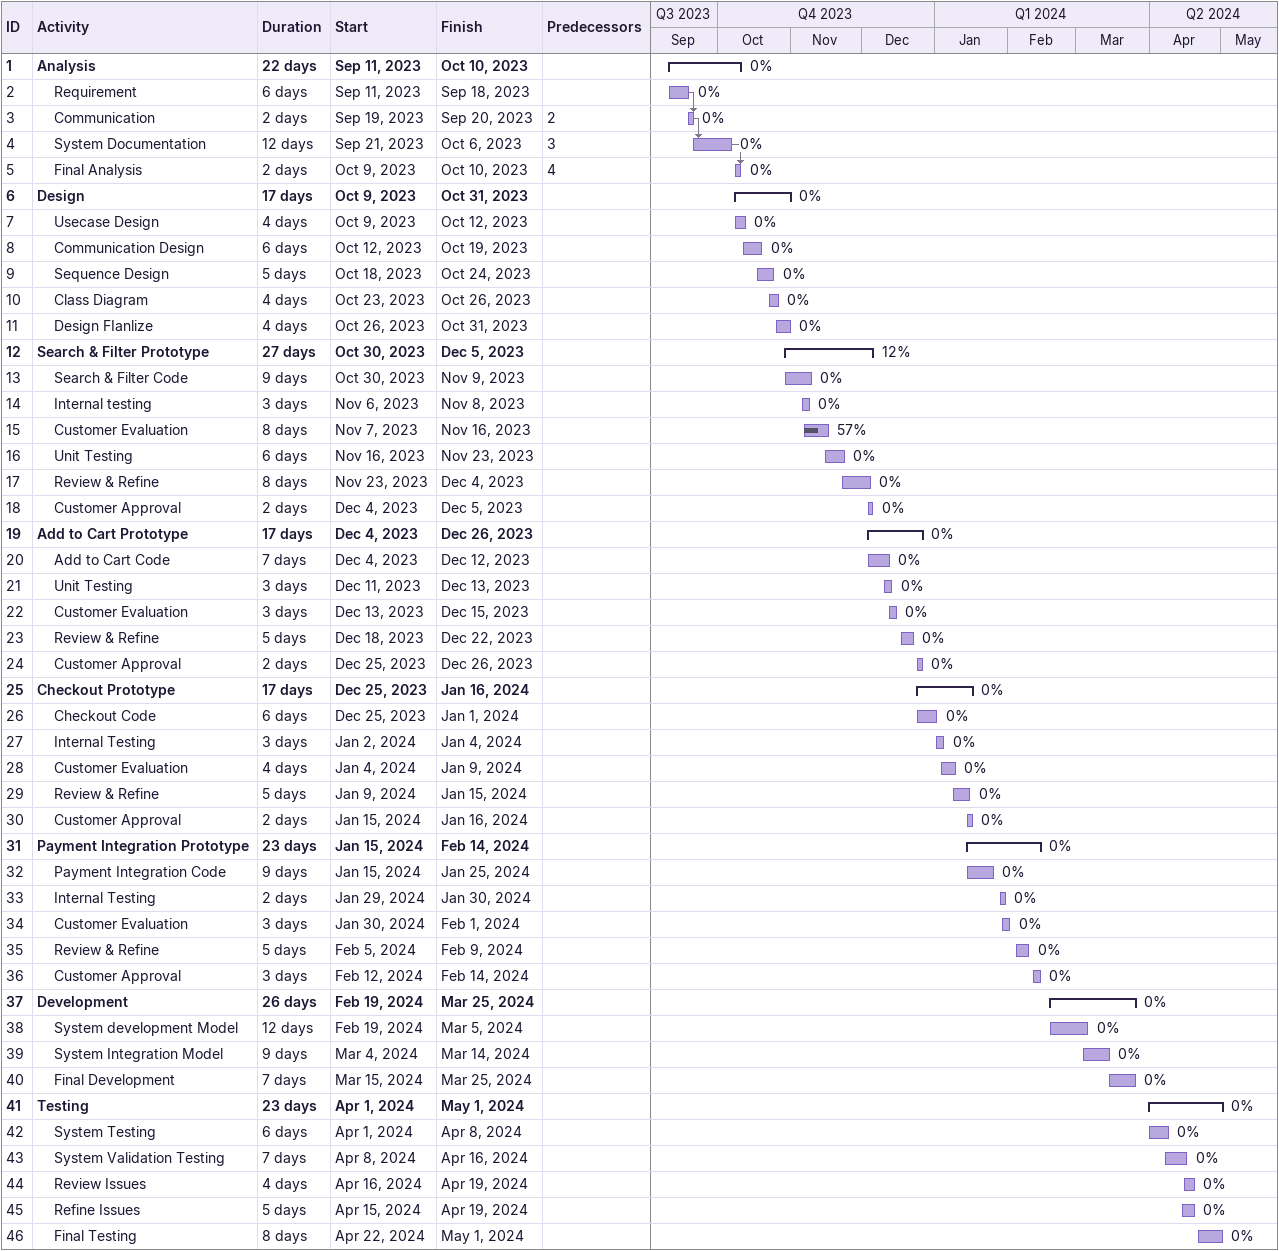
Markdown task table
| ID | Level | Task | Duration | Start | Finish | Predecessors | % complete |
|---|---|---|---|---|---|---|---|
| 1 | 1 | **Analysis** | 22d | 2023-09-11 | 2023-10-10 |  | 0 |
| 2 | 2 | Requirement | 6d | 2023-09-11 | 2023-09-18 |  | 0 |
| 3 | 2 | Communication | 2d | 2023-09-19 | 2023-09-20 | 2 | 0 |
| 4 | 2 | System Documentation | 12d | 2023-09-21 | 2023-10-06 | 3 | 0 |
| 5 | 2 | Final Analysis | 2d | 2023-10-09 | 2023-10-10 | 4 | 0 |
| 6 | 1 | **Design** | 17d | 2023-10-09 | 2023-10-31 |  | 0 |
| 7 | 2 | Usecase Design | 4d | 2023-10-09 | 2023-10-12 |  | 0 |
| 8 | 2 | Communication Design | 6d | 2023-10-12 | 2023-10-19 |  | 0 |
| 9 | 2 | Sequence Design | 5d | 2023-10-18 | 2023-10-24 |  | 0 |
| 10 | 2 | Class Diagram | 4d | 2023-10-23 | 2023-10-26 |  | 0 |
| 11 | 2 | Design FIanlize | 4d | 2023-10-26 | 2023-10-31 |  | 0 |
| 12 | 1 | **Search & Filter Prototype** | 27d | 2023-10-30 | 2023-12-05 |  | 12 |
| 13 | 2 | Search & Filter Code | 9d | 2023-10-30 | 2023-11-09 |  | 0 |
| 14 | 2 | Internal testing | 3d | 2023-11-06 | 2023-11-08 |  | 0 |
| 15 | 2 | Customer Evaluation | 8d | 2023-11-07 | 2023-11-16 |  | 57 |
| 16 | 2 | Unit Testing | 6d | 2023-11-16 | 2023-11-23 |  | 0 |
| 17 | 2 | Review & Refine | 8d | 2023-11-23 | 2023-12-04 |  | 0 |
| 18 | 2 | Customer Approval | 2d | 2023-12-04 | 2023-12-05 |  | 0 |
| 19 | 1 | **Add to Cart Prototype** | 17d | 2023-12-04 | 2023-12-26 |  | 0 |
| 20 | 2 | Add to Cart Code | 7d | 2023-12-04 | 2023-12-12 |  | 0 |
| 21 | 2 | Unit Testing | 3d | 2023-12-11 | 2023-12-13 |  | 0 |
| 22 | 2 | Customer Evaluation | 3d | 2023-12-13 | 2023-12-15 |  | 0 |
| 23 | 2 | Review & Refine | 5d | 2023-12-18 | 2023-12-22 |  | 0 |
| 24 | 2 | Customer Approval | 2d | 2023-12-25 | 2023-12-26 |  | 0 |
| 25 | 1 | **Checkout Prototype** | 17d | 2023-12-25 | 2024-01-16 |  | 0 |
| 26 | 2 | Checkout Code | 6d | 2023-12-25 | 2024-01-01 |  | 0 |
| 27 | 2 | Internal Testing | 3d | 2024-01-02 | 2024-01-04 |  | 0 |
| 28 | 2 | Customer Evaluation | 4d | 2024-01-04 | 2024-01-09 |  | 0 |
| 29 | 2 | Review & Refine | 5d | 2024-01-09 | 2024-01-15 |  | 0 |
| 30 | 2 | Customer Approval | 2d | 2024-01-15 | 2024-01-16 |  | 0 |
| 31 | 1 | **Payment Integration Prototype** | 23d | 2024-01-15 | 2024-02-14 |  | 0 |
| 32 | 2 | Payment Integration Code | 9d | 2024-01-15 | 2024-01-25 |  | 0 |
| 33 | 2 | Internal Testing | 2d | 2024-01-29 | 2024-01-30 |  | 0 |
| 34 | 2 | Customer Evaluation | 3d | 2024-01-30 | 2024-02-01 |  | 0 |
| 35 | 2 | Review & Refine | 5d | 2024-02-05 | 2024-02-09 |  | 0 |
| 36 | 2 | Customer Approval | 3d | 2024-02-12 | 2024-02-14 |  | 0 |
| 37 | 1 | **Development** | 26d | 2024-02-19 | 2024-03-25 |  | 0 |
| 38 | 2 | System development Model | 12d | 2024-02-19 | 2024-03-05 |  | 0 |
| 39 | 2 | System Integration Model | 9d | 2024-03-04 | 2024-03-14 |  | 0 |
| 40 | 2 | Final Development | 7d | 2024-03-15 | 2024-03-25 |  | 0 |
| 41 | 1 | **Testing** | 23d | 2024-04-01 | 2024-05-01 |  | 0 |
| 42 | 2 | System Testing | 6d | 2024-04-01 | 2024-04-08 |  | 0 |
| 43 | 2 | System Validation Testing | 7d | 2024-04-08 | 2024-04-16 |  | 0 |
| 44 | 2 | Review Issues | 4d | 2024-04-16 | 2024-04-19 |  | 0 |
| 45 | 2 | Refine Issues | 5d | 2024-04-15 | 2024-04-19 |  | 0 |
| 46 | 2 | Final Testing | 8d | 2024-04-22 | 2024-05-01 |  | 0 |
